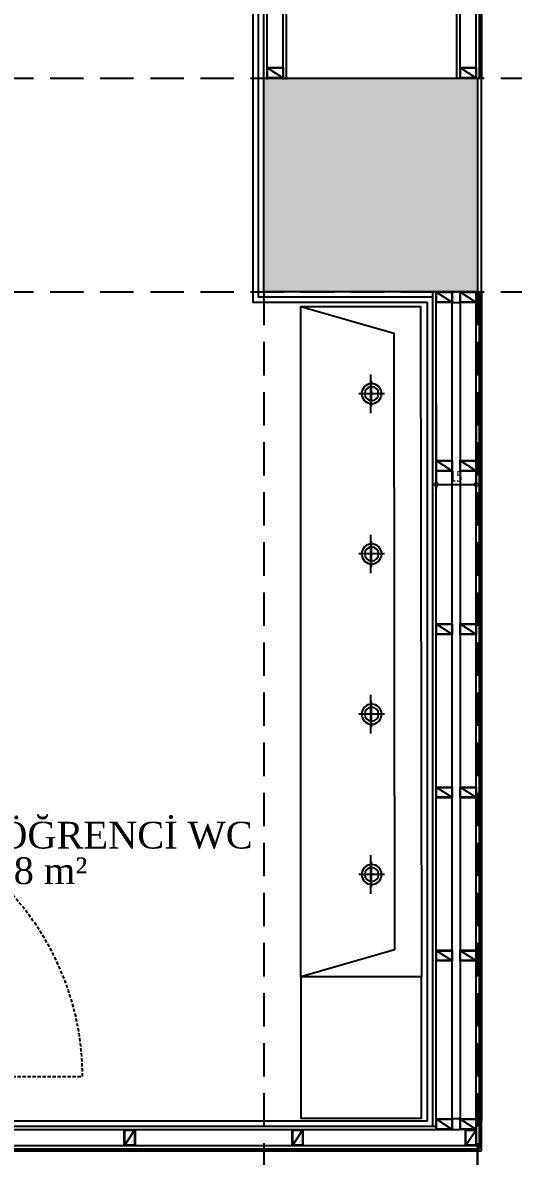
# Model space of a CAD drawing. Header units: millimetres. Extents: x -29311 to -3405, y 28913 to 42880.
# Drawn here: x -16731.5 to -16547.9, y 40774.5 to 41198.9 of the extents above; entities that cross this region are included whole.
import ezdxf
from ezdxf.enums import TextEntityAlignment as Align

# ---------------------------------------------------------------- set-up
doc = ezdxf.new("R2010")
doc.units = ezdxf.units.MM
doc.linetypes.add('AM_DIN_G_W050', pattern=[13.75, 9.75, -1.5, 1, -1.5])
doc.linetypes.add('HIDDEN', pattern=[0.375, 0.25, -0.125])
for name, color, linetype in [('A-BA', 1, 'Continuous'), ('A-BA-HIDDEN', 136, 'HIDDEN'), ('A-DOSEME-GOR0.1', 77, 'Continuous'), ('A-DUVAR-ALCIPAN', 9, 'Continuous'), ('A-DUVAR-ALCIPAN-CELIK', 144, 'Continuous'), ('A-KAPI-AHSAP', 245, 'Continuous'), ('A-KAPI-AKSESUAR', 206, 'Continuous'), ('A-KAPI-METAL', 84, 'Continuous'), ('A-KAPI-PROFIL', 206, 'Continuous'), ('A-KAPLAMA-SERAMIK', 31, 'Continuous'), ('A-MERDIVEN', 125, 'Continuous'), ('A-OLCU-IC', 126, 'Continuous'), ('A-SIVA-ALCIPAN', 247, 'Continuous'), ('A-SIVA-IC', 97, 'Continuous'), ('A-TEFRIS-SABIT', 177, 'Continuous'), ('A-YAZI', 136, 'Continuous')]:
    doc.layers.add(name, color=color, linetype=linetype)
doc.layers.add('tarama-betonarme', color=252, linetype='Continuous', lineweight=13)
doc.styles.add('Dimension Text', font='tahoma.ttf', dxfattribs={"width": 0.8})
doc.styles.add('YAZ-50', font='times.ttf', dxfattribs={"width": 0.9})
doc.dimstyles.new('AYG-OLCU 1 to 2', dxfattribs={"dimtxt": 4, "dimasz": 3, "dimexe": 1.5, "dimexo": 1, "dimgap": 1, "dimtad": 1, "dimdec": 0, "dimdsep": 46, "dimtxsty": 'Dimension Text', "dimblk": 'DOTSMALL', "dimcen": 0, "dimclrd": 256, "dimclre": 256, "dimclrt": 256, "dimadec": 0, "dimazin": 0, "dimtfac": 1, "dimtdec": 0, "dimtofl": 0, "dimtmove": 1, "dimatfit": 3, "dimfxl": 1, "dimarcsym": 0})

# ---------------------------------------------------------------- blocks, each defined once
blk = doc.blocks.new('LV')
at = {"layer": 'A-TEFRIS-SABIT', "color": 4, "linetype": 'AM_DIN_G_W050', "ltscale": 2}
for p, q in [((82816.55, 16380.21), (82816.55, 16394.65)), ((82816.3, 16382.68), (82816.3, 16392.21)), ((82811.53, 16387.45), (82821.07, 16387.45)), ((82816.3, 16322.68), (82816.3, 16332.21)), ((82816.55, 16320.21), (82816.55, 16334.65)), ((82811.53, 16327.45), (82821.07, 16327.45)), ((82816.3, 16262.68), (82816.3, 16272.21)), ((82816.55, 16260.21), (82816.55, 16274.65)), ((82811.53, 16267.45), (82821.07, 16267.45)), ((82816.3, 16202.68), (82816.3, 16212.21)), ((82816.55, 16200.21), (82816.55, 16214.65)), ((82811.53, 16207.45), (82821.07, 16207.45))]:
    blk.add_line(p, q, dxfattribs=at)
at = {"layer": 'A-TEFRIS-SABIT'}
for points in [[(82797.69, 16169.2), (82842.82, 16169.2), (82842.82, 16420.1), (82797.96, 16420.1)], [(82807.7, 16179.2), (82842.82, 16169.2), (82842.82, 16420.1), (82807.95, 16410.1)]]:
    blk.add_lwpolyline(points, close=True, dxfattribs=at)
for centre, radius in [((82816.3, 16387.45), 3.75), ((82816.3, 16387.45), 2.6), ((82816.3, 16327.45), 3.75), ((82816.3, 16327.45), 2.6), ((82816.3, 16267.45), 3.75), ((82816.3, 16267.45), 2.6), ((82816.3, 16207.45), 3.75), ((82816.3, 16207.45), 2.6)]:
    blk.add_circle(centre, radius, dxfattribs=at)
blk = doc.blocks.new('40 60')
at = {"layer": 'A-DUVAR-ALCIPAN-CELIK'}
for points in [[(82132.16, 6001.66), (82132.16, 6007.66), (82128.16, 6007.66), (82128.16, 6001.66)], [(82132.01, 6001.81), (82132.01, 6007.51), (82128.31, 6007.51), (82128.31, 6001.81)]]:
    blk.add_lwpolyline(points, close=True, dxfattribs=at)
blk.add_lwpolyline([(82128.31, 6007.51), (82132.01, 6001.81)], dxfattribs=at)
blk = doc.blocks.new('A$C1989330F')
at = {"layer": 'A-KAPI-AKSESUAR'}
blk.add_lwpolyline([(27.5, 0), (-27.5, 0), (-27.5, -8), (27.5, -8)], close=True, dxfattribs=at)
blk.add_lwpolyline([(-125, -45), (-20, -45, 0.414214), (-10, -35), (-10, -8), (10, -8), (10, -32, -0.414214), (-23, -65), (-125, -65)], format="xyb", close=True, dxfattribs=at)
blk = doc.blocks.new('*U511')
at = {"ltscale": 12}
h = blk.add_hatch(dxfattribs=at)
h.set_pattern_fill('ANSI31', color=8, scale=5, angle=45)
h.set_pattern_definition([(90, (47.96, 20), (-15.875, 3e-15), [])])
h.paths.add_polyline_path([(1004, -130), (44, -130), (44, -160), (1004, -160)])
at = {"color": 8, "linetype": 'HIDDEN', "ltscale": 50}
blk.add_lwpolyline([(12.6, -176.2), (12.6, -1188.5, 0.417281), (1024.9, -165.6)], format="xyb", dxfattribs=at)
at = {"layer": 'A-KAPI-AHSAP'}
for points in [[(44, -165), (34, -165), (34, -148), (34, -148), (34, -125), (44, -125), (44, -165)], [(44, -125), (1004, -125)], [(1004, -165), (1004, -125), (1014, -125), (1014, -165), (1014, -165), (1014, -165), (1004, -165)], [(1004, -165), (44, -165)]]:
    blk.add_lwpolyline(points, dxfattribs=at)
blk.add_lwpolyline([(1004, -130), (44, -130), (44, -160), (1004, -160)], close=True, dxfattribs=at)
at = {"layer": 'A-KAPI-AKSESUAR'}
for radius in [10, 5, 4]:
    blk.add_circle((12, -175), radius, dxfattribs=at)
at = {"layer": 'A-KAPI-METAL'}
for points in [[(-29, -21.2), (39, -21.2, -0.414214), (40, -22.2), (40, -95.9), (38, -95.9), (38, -23.7, 0.414214), (37.5, -23.2), (-27.5, -23.2, 0.414214), (-28, -23.7), (-28, -35.2, 0.414214), (-27.5, -35.7), (-20, -35.7), (-20, -37.7), (-29, -37.7, -0.414214), (-30, -36.7), (-30, -22.2, -0.414214)], [(1077, -21.2), (1009, -21.2, 0.414214), (1008, -22.2), (1008, -95.9), (1010, -95.9), (1010, -23.7, -0.414214), (1010.5, -23.2), (1075.5, -23.2, -0.414214), (1076, -23.7), (1076, -35.2, -0.414214), (1075.5, -35.7), (1068, -35.7), (1068, -37.7), (1077, -37.7, 0.414214), (1078, -36.7), (1078, -22.2, 0.414214)], [(-30, -151, -0.414214), (-29, -150), (-20, -150), (-20, -152), (-27.5, -152, 0.414214), (-28, -152.5), (-28, -162.5, 0.414214), (-27.5, -163), (26.5, -163, 0.414214), (27, -162.5), (27, -105, -0.414214), (28.2, -104), (41, -104, -0.414154), (42, -105), (42, -119.5), (42, -82.6), (42, -68.4), (42, -82.6), (40, -82.6), (40, -68.4, -1), (44, -68.4), (44, -119.8, -0.934642), (40, -119.5), (40, -106.5, 0.414214), (39.5, -106), (29.5, -106, 0.414214), (29, -106.5), (29, -164, -0.414214), (28, -165), (-29, -165, -0.414214), (-30, -164)], [(1078, -151, 0.414214), (1077, -150), (1068, -150), (1068, -152), (1075.5, -152, -0.414214), (1076, -152.5), (1076, -162.5, -0.414214), (1075.5, -163), (1021.5, -163, -0.414214), (1021, -162.5), (1021, -104, 0.414214), (1019.7, -103), (1007, -103, 0.414154), (1006, -104), (1005.9, -119.5), (1006, -82.6), (1006, -68.4), (1006, -82.6), (1008, -82.6), (1008, -68.4, 1), (1004, -68.4), (1004, -119.8, 0.938583), (1007.9, -119.5), (1008, -105.5, -0.414214), (1008.5, -105), (1018.4, -105, -0.414214), (1019, -105.5), (1019, -164, 0.414214), (1020, -165), (1077, -165, 0.414214), (1078, -164)]]:
    blk.add_lwpolyline(points, format="xyb", close=True, dxfattribs=at)
at = {"layer": 'A-KAPI-PROFIL'}
for points in [[(16.5, -100.9), (27.5, -70.4), (27.5, -36.5), (37.5, -36.5), (37.5, -72.2), (25.9, -104.3), (25.9, -163), (16.5, -163)], [(1031.5, -100.9), (1020.5, -70.4), (1020.5, -43.8), (1010.5, -43.8), (1010.5, -72.2), (1022.1, -104.3), (1022.1, -163), (1031.5, -163)]]:
    blk.add_lwpolyline(points, close=True, dxfattribs=at)
for points in [[(36.5, -36.8), (37.5, -36.8), (37.5, -52.5), (29.6, -66.1), (29.6, -89.8), (36.6, -89.8), (36.6, -90.8), (28.6, -90.8), (28.6, -65.8), (36.5, -52.2), (36.5, -36.8)], [(1011.5, -36.8), (1010.5, -36.8), (1010.5, -52.5), (1018.3, -66.1), (1018.3, -89.8), (1011.3, -89.8), (1011.3, -90.8), (1019.3, -90.8), (1019.3, -65.8), (1011.5, -52.2), (1011.5, -36.8)]]:
    blk.add_lwpolyline(points, dxfattribs=at)
at = {"layer": 'A-KAPI-PROFIL', "color": 8}
for points in [[(39.7, -111.2, 0.414214), (37.7, -109.2), (31.3, -109.2, 0.414214), (29.3, -111.2), (29.3, -122, 0.414214), (31.3, -124), (45.3, -124, 0.414214), (46.3, -123), (46.3, -120, 1), (44.3, -120), (44.3, -121.5), (39.7, -121.5)], [(1018.7, -111.2, 0.414214), (1016.7, -109.2), (1010.2, -109.2, 0.414214), (1008.2, -111.2), (1008.2, -121.5), (1003.7, -121.5), (1003.7, -120, 1), (1001.7, -120), (1001.7, -123, 0.414214), (1002.7, -124), (1014, -124), (1016.7, -124, 0.414214), (1018.7, -122)]]:
    blk.add_lwpolyline(points, format="xyb", close=True, dxfattribs=at)
at = {"layer": 'DEFPOINTS', "linetype": 'ByBlock', "ltscale": 12}
for p, q in [((0, -37.7), (0, -150)), ((1048, -37.7), (1048, -125))]:
    blk.add_line(p, q, dxfattribs=at)
at = {"ltscale": 12, "xscale": -1, "rotation": 180}
blk.add_blockref('A$C1989330F', (916, -125), dxfattribs=at)
at = {"ltscale": 12}
blk.add_blockref('A$C1989330F', (916, -165), dxfattribs=at)
blk = doc.blocks.new('_DotSmall')
at = {"color": 0, "linetype": 'ByBlock', "const_width": 0.5}
blk.add_lwpolyline([(-0.0625, 0, 1), (0.0625, 0, 1)], format="xyb", close=True, dxfattribs=at)
blk = doc.blocks.new('*D526')
at = {"layer": 'A-OLCU-IC', "lineweight": -2, "transparency": 16777216}
for p, q in [((-16576.74, 41056.03), (-16576.74, 41024.53)), ((-16561.74, 41056.03), (-16561.74, 41024.53)), ((-16576.74, 41026.03), (-16561.74, 41026.03))]:
    blk.add_line(p, q, dxfattribs=at)
at = {"layer": 'DEFPOINTS', "color": 0, "transparency": 16777216}
for p in [(-16576.74, 41089.41), (-16561.74, 41089.41), (-16561.74, 41026.03)]:
    blk.add_point(p, dxfattribs=at)
at = {"layer": 'A-OLCU-IC', "lineweight": -2, "transparency": 16777216, "xscale": 3, "yscale": 3, "zscale": 3, "rotation": 180}
blk.add_blockref('_DotSmall', (-16576.74, 41026.03), dxfattribs=at)
at = {"layer": 'A-OLCU-IC', "lineweight": -2, "transparency": 16777216, "xscale": 3, "yscale": 3, "zscale": 3}
blk.add_blockref('_DotSmall', (-16561.74, 41026.03), dxfattribs=at)
at = {"layer": 'A-OLCU-IC', "transparency": 16777216, "insert": (-16569.24, 41029.08), "char_height": 4, "attachment_point": 5, "style": 'Dimension Text'}
blk.add_mtext('15', dxfattribs=at)
blk = doc.blocks.new('2. bodrum kat kirişileri')
at = {"layer": 'A-BA-HIDDEN', "ltscale": 50}
for points in [[(146.63, -21214.56), (3432.13, -21214.56), (3432.13, -22464.94)], [(146.63, -21294.56), (3352.13, -21294.56), (3352.13, -22464.94)], [(976.63, -21294.56), (976.63, -22029.94)], [(1056.63, -21294.56), (1056.63, -22509.94)]]:
    blk.add_lwpolyline(points, dxfattribs=at)

msp = doc.modelspace()

# ---------------------------------------------------------------- hatches: boundary and pattern name
at = {"layer": 'tarama-betonarme'}
h = msp.add_hatch(dxfattribs=at)
h.set_pattern_fill('ANSI35', color=256, scale=25, style=0)
h.set_pattern_definition([(45, (-65876.5644, 54657.0166), (-4.4194174, 4.4194174), []), (45, (-65872.145, 54657.0166), (-4.4194174, 4.4194174), [7.8125, -1.5625, 0, -1.5625])])
h.paths.add_polyline_path([(-15811.24, 41178.15), (-15731.24, 41178.15), (-15731.24, 41098.15), (-15811.24, 41098.15)])
h.paths.add_polyline_path([(-16641.24, 41178.15), (-16561.24, 41178.15), (-16561.24, 41098.15), (-16641.24, 41098.15)])
h.paths.add_polyline_path([(-17471.24, 41178.15), (-17391.24, 41178.15), (-17391.24, 41098.15), (-17471.24, 41098.15)])
h.paths.add_polyline_path([(-14265.74, 41178.15), (-14185.74, 41178.15), (-14185.74, 41098.15), (-14265.74, 41098.15)])

# ---------------------------------------------------------------- linework, layer by layer
at = {"layer": 'A-BA'}
msp.add_lwpolyline([(-16641.24, 41178.15), (-16561.24, 41178.15), (-16561.24, 41098.15), (-16641.24, 41098.15)], close=True, dxfattribs=at)
msp.add_lwpolyline([(-16641.24, 41178.15), (-16561.24, 41178.15), (-16561.24, 41098.15), (-16641.24, 41098.15)], close=True, dxfattribs=at)
at = {"layer": 'A-DOSEME-GOR0.1'}
msp.add_line((-16561.24, 40512.77), (-16561.24, 40777.77), dxfattribs=at)
at = {"layer": 'A-DUVAR-ALCIPAN'}
for p, q in [((-16568.99, 41178.15), (-16568.99, 41209.5)), ((-16567.74, 41178.15), (-16567.74, 41209.55)), ((-16561.74, 41178.15), (-16561.74, 41209.78)), ((-16560.49, 41178.15), (-16560.49, 41209.83)), ((-16641.24, 41177.63), (-16641.24, 41206.7)), ((-16639.99, 41177.63), (-16639.99, 41206.75)), ((-16633.99, 41177.63), (-16633.99, 41206.98)), ((-16632.74, 41177.63), (-16632.74, 41207.03)), ((-16577.99, 40785.78), (-16577.99, 41098.15)), ((-16576.74, 40784.53), (-16576.74, 41098.15)), ((-16561.74, 40778.53), (-16561.74, 41098.15)), ((-16560.49, 40777.28), (-16560.49, 41098.15)), ((-16816.23, 40785.78), (-16576.74, 40785.78)), ((-16816.23, 40784.53), (-16567.74, 40784.53)), ((-16913.37, 40777.28), (-16560.49, 40777.28)), ((-16912.12, 40778.53), (-16560.49, 40778.53))]:
    msp.add_line(p, q, dxfattribs=at)
at = {"layer": 'A-DUVAR-ALCIPAN-CELIK'}
msp.add_lwpolyline([(-16570.74, 41094.15), (-16567.74, 41094.15), (-16567.74, 40788.53), (-16570.74, 40788.53)], close=True, dxfattribs=at)
at = {"layer": 'A-KAPLAMA-SERAMIK', "ltscale": 0.1}
for p, q in [((-16579.99, 40787.78), (-16579.99, 41094.15)), ((-16812.98, 40787.78), (-16579.99, 40787.78))]:
    msp.add_line(p, q, dxfattribs=at)
msp.add_lwpolyline([(-16579.99, 41094.15), (-16645.24, 41094.15), (-16645.24, 41202.54)], dxfattribs=at)
at = {"layer": 'A-SIVA-ALCIPAN'}
for p, q in [((-16559.74, 41209.86), (-16559.74, 41178.15)), ((-16559.74, 41178.15), (-16559.74, 41209.86)), ((-16559.74, 40776.53), (-16559.74, 41098.15)), ((-16559.74, 41098.15), (-16559.74, 40787.78)), ((-16914.12, 40776.53), (-16559.74, 40776.53))]:
    msp.add_line(p, q, dxfattribs=at)
at = {"layer": 'A-SIVA-IC'}
for points in [[(-16577.99, 41096.15), (-16643.24, 41096.15), (-16643.24, 41204.62)], [(-16561.74, 41178.15), (-16559.74, 41178.15)], [(-16559.74, 41098.15), (-16559.74, 41178.15)], [(-16561.74, 41098.15), (-16559.74, 41098.15)]]:
    msp.add_lwpolyline(points, dxfattribs=at)
at = {"layer": 'A-TEFRIS-SABIT'}
msp.add_lwpolyline([(-16627.43, 40841.78), (-16627.43, 40788.78), (-16582.24, 40788.78), (-16582.29, 40841.78)], dxfattribs=at)

# ---------------------------------------------------------------- block references
at = {"layer": 'A-DUVAR-ALCIPAN-CELIK', "xscale": -1}
for p, rotation in [((-10632.33, 123310.31), 90), ((-10560.08, 123310.31), 90), ((-10569.08, 123226.31), 90), ((-10560.08, 123226.31), 90), ((-22578.39, -41097.13), 270), ((-22569.39, -41097.13), 270), ((-22578.39, -41158.25), 270), ((-22569.39, -41158.25), 270), ((-22578.39, -41219.38), 270), ((-22569.39, -41219.38), 270), ((-22578.39, -41280.5), 270), ((-22569.39, -41280.5), 270), ((-10569.08, 122916.69), 90), ((-10560.08, 122916.69), 90), ((-98821.64, 46786.18), 180), ((-98758.77, 46786.18), 180), ((-98693.9, 46786.18), 180)]:
    msp.add_blockref('40 60', p, dxfattribs=dict(at, rotation=rotation))
at = {"layer": 'A-KAPI-AHSAP', "xscale": 0.1, "yscale": 0.1, "zscale": 0.1, "rotation": 90.00000000000004}
msp.add_blockref('*U511', (-16828, 40803.18), dxfattribs=at)
at = {"layer": 'A-MERDIVEN'}
msp.add_blockref('2. bodrum kat kirişileri', (-17617.87, 62392.7), dxfattribs=at)
at = {"layer": 'A-TEFRIS-SABIT', "xscale": -1}
msp.add_blockref('LV', (66215.4, 24672.58), dxfattribs=at)

# ---------------------------------------------------------------- texts
at = {"layer": 'A-YAZI', "style": 'YAZ-50'}
for s, p in [('ERKEK ÖĞRENCİ WC', (-16720.11, 40889.76)), ('Alan 11.08 m²', (-16750.88, 40876.44))]:
    msp.add_text(s, height=10, dxfattribs=at).set_placement(p, align=Align.CENTER)

# ---------------------------------------------------------------- dimensions: what is measured, and where the dimension line sits
at = {"layer": 'A-OLCU-IC'}
dim = msp.add_linear_dim(base=(-16561.74, 41026.03), p1=(-16576.74, 41089.41), p2=(-16561.74, 41089.41), dimstyle='AYG-OLCU 1 to 2', override={"dimfxl": 30, "dimfxlon": 1}, dxfattribs=at)
dim.commit()
dim.dimension.update_dxf_attribs({"geometry": '*D526', "text_midpoint": (-16569.24, 41029.08)})

doc.saveas('drawing.dxf')
